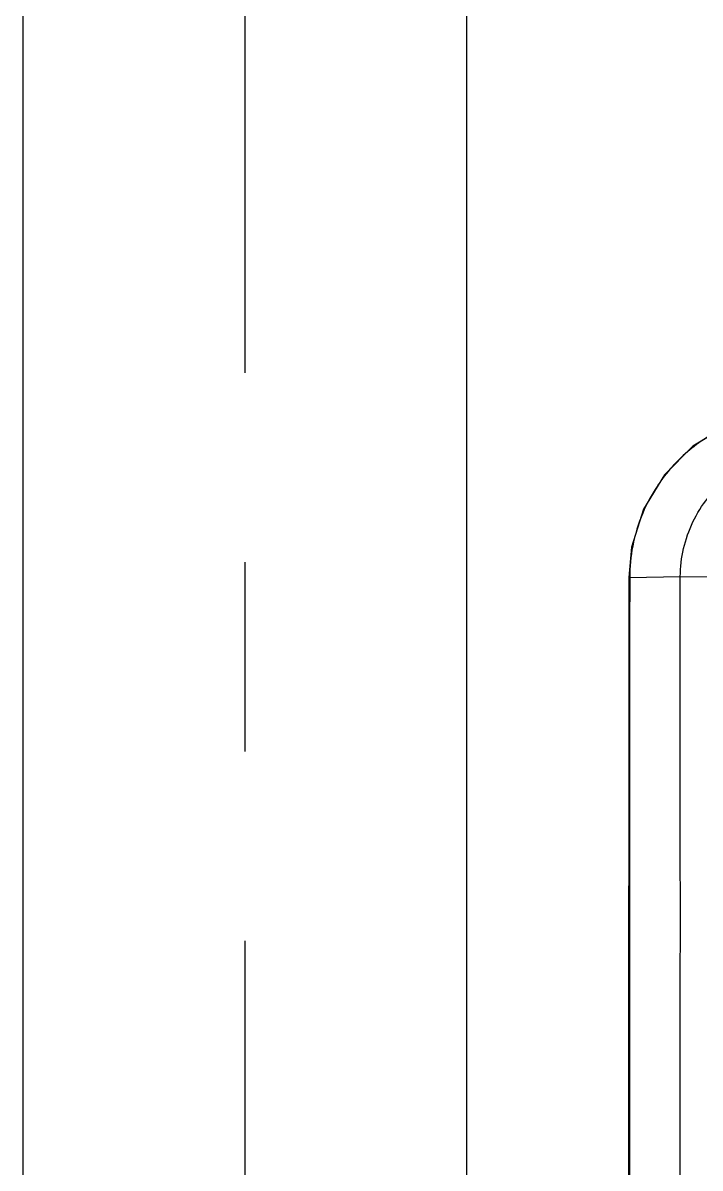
# Model space of a CAD drawing. Extents: x -7765 to -7345, y -606 to -12.
# Drawn here: x -7605.9 to -7599.65, y -327.5 to -316.92 of the extents above; entities that cross this region are included whole.
import ezdxf

# ---------------------------------------------------------------- set-up
doc = ezdxf.new("R2010")
doc.units = 0
doc.header["$LTSCALE"] = 7
doc.header["$MEASUREMENT"] = 0
doc.linetypes.add('CENTER', pattern=[2, 1.25, -0.25, 0.25, -0.25])
doc.layers.get('0').update_dxf_attribs({"color": 2, "linetype": 'CONTINUOUS'})
doc.layers.add('CL', color=1, linetype='CENTER')
doc.layers.add('DWG', color=7, linetype='CONTINUOUS')

msp = doc.modelspace()

# ---------------------------------------------------------------- linework, layer by layer
at = {"color": 7, "linetype": 'Continuous'}
for p, q in [((-7600.305, -322.046), (-7600.312, -335.949)), ((-7600.296, -322.045), (-7600.305, -322.046)), ((-7600.296, -322.045), (-7599.828, -322.036)), ((-7599.828, -322.036), (-7599.536, -322.037))]:
    msp.add_line(p, q, dxfattribs=at)
msp.add_lwpolyline([(-7598.767, -320.507), (-7599.041, -320.532), (-7599.392, -320.64), (-7599.711, -320.832), (-7599.975, -321.095), (-7600.168, -321.413), (-7600.278, -321.764), (-7600.305, -322.046)], dxfattribs=at)
for points, start_tangent, end_tangent in [([(-7598.767, -320.512), (-7599.087, -320.547), (-7599.399, -320.651), (-7599.658, -320.801), (-7599.82, -320.934)], (-0.999997, -0.002363), (-0.725034, -0.688713)), ([(-7599.82, -320.934), (-7599.859, -320.974), (-7599.887, -321.003)], (-0.725034, -0.688713), (-0.679587, -0.733595)), ([(-7599.828, -322.036), (-7599.798, -321.777), (-7599.712, -321.531), (-7599.574, -321.31), (-7599.39, -321.125), (-7599.169, -320.986), (-7598.924, -320.9), (-7598.665, -320.87)], (-0.000142, 1), (0.999997, 0.002358)), ([(-7599.887, -321.003), (-7600.025, -321.175)], (-0.679587, -0.733595), (-0.567555, -0.823336)), ([(-7600.043, -321.202), (-7600.175, -321.449), (-7600.268, -321.754), (-7600.296, -322.045)], (-0.550251, -0.834999), (-0.0008, -1)), ([(-7600.025, -321.175), (-7600.029, -321.181), (-7600.043, -321.202)], (-0.567555, -0.823336), (-0.550251, -0.834999)), ([(-7600.296, -322.045), (-7600.297, -323.495), (-7600.298, -325.021), (-7600.298, -326.556), (-7600.299, -328.034), (-7600.299, -329.465), (-7600.3, -331.007), (-7600.3, -332.635), (-7600.301, -334.302), (-7600.302, -335.948)], (-0.000443, -1), (-0.000385, -1)), ([(-7599.831, -336.134), (-7599.83, -332.732), (-7599.829, -329.233), (-7599.828, -325.568), (-7599.828, -322.036)], (0.000253, 1), (0.000227, 1))]:
    msp.add_spline(points, degree=3, dxfattribs=dict(at, start_tangent=start_tangent, end_tangent=end_tangent))
at = {"layer": 'CL'}
msp.add_line((-7603.852, -227.403), (-7603.852, -465.174), dxfattribs=at)
at = {"layer": 'DWG'}
for p, q in [((-7605.902, -260.434), (-7605.902, -364.5)), ((-7601.802, -260.434), (-7601.802, -364.5))]:
    msp.add_line(p, q, dxfattribs=at)

doc.saveas('drawing.dxf')
